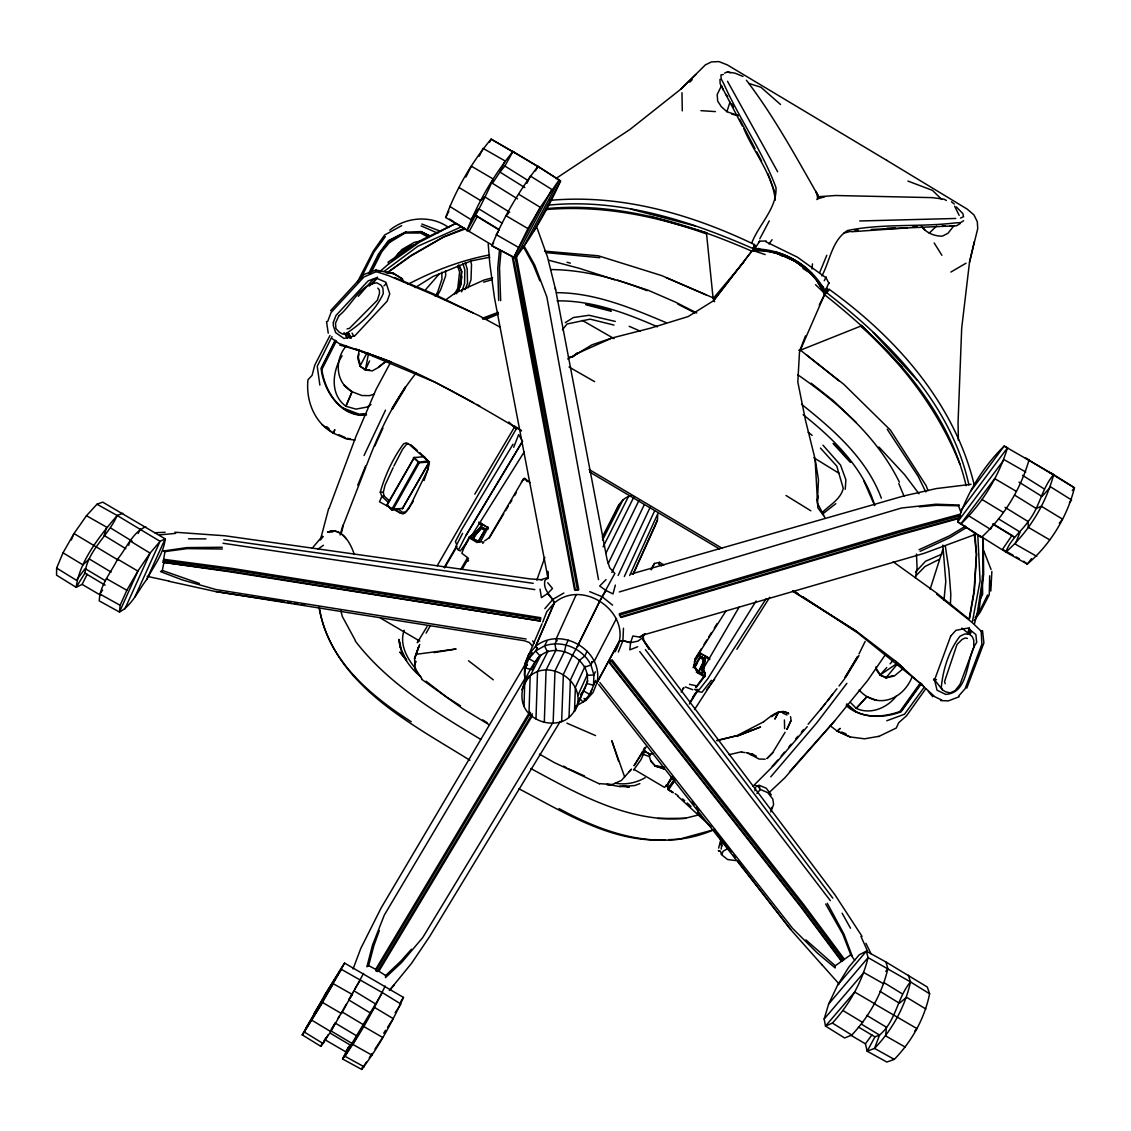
<?xml version="1.0" encoding="UTF-8"?>
<svg xmlns="http://www.w3.org/2000/svg" width="1131" height="1131" viewBox="0 0 1131 1131"><rect width="100%" height="100%" fill="white"/><g stroke="black" fill="none" stroke-linecap="round" stroke-linejoin="round"><path stroke-width="1.5" d="M981.609 590.382L981.651 583.426M827.454 288.603L826.082 288.914M547.673 576.174L547.715 571.311L548.068 578.62L494.473 297.778L489.78 263.551L488.21 243.858M145.758 526.735C132.242 532.531 126.516 548.365 117.61 559.152C110.994 572.597 99.726 585.335 99.259 600.9L119.462 612.041C132.242 605.226 138.152 590.453 146.747 579.454C153.463 566.362 163.712 553.95 165.168 538.865L102.695 502.136L96.983 504.242L86.465 515.722L73.982 533.563L63.011 552.819L56.635 568.073L56.55 575.156L76.145 587.342L82.111 584.388L87.2 574.237M989.682 575.806L989.257 594.849L980.294 612.027L974.243 620.551M539.544 655.938C525.661 673.355 509.855 704.033 535.995 718.963C543.841 723.232 553.087 724.405 561.655 721.649C576.075 716.672 578.719 700.174 584.897 688.199M754.363 244.522L752.652 250.771L754.363 244.522C690.857 214.028 620.806 193.868 549.779 200.385M876.172 666.597L876.087 669.453L880.031 675.051L885.912 677.893L894.296 676.013L903.231 668.633M386.335 361.001L378.701 367.292L372.339 370.855L365.37 370.021L369.639 369.978M542.018 623.817L524.742 664.392L524.416 675.165L526.268 681.201M524.006 706.154L524.742 682.12L530.156 675.914L540.901 654.99M525.957 681.498C522.522 671.475 527.258 661.168 532.135 652.46M528.997 713.364L530.156 675.914C552.126 657.323 589.873 685.669 574.477 711.427L575.396 687.337L585.137 666.117M535.995 718.963L537.508 671.757L548.083 650.905M544.308 722.384L546.061 670.033L556.452 649.208M553.144 723.317L554.968 670.952L564.454 651.569M561.655 721.649L563.365 674.401L572.668 654.948M854.668 960.247L850.781 954.748L835.258 965.789L835.173 967.924L817.317 953.023L792.605 928.438L599.84 682.474M569.006 717.563L570.406 680.042L579.553 660.49M580.457 694.547C608.308 663.275 544.944 628.652 532.659 668.209M950.393 604.774L950.818 594.27L948.895 569.798L945.375 546.33M637.658 646.762L629.811 649.858L630.589 642.62L632.851 636.004L639.793 637.106L644.91 633.657L642.38 637.842L637.969 641.15L630.589 642.62L622.912 640.641L619.237 641.348L597.069 682.544L594.355 681.88L597.055 682.615C603.784 650.24 560.736 625.599 535.599 646.366L537.508 648.374L535.656 646.324L554.303 602.993C584.586 576.881 636.541 616.437 614.981 651.88M622.912 640.641L623.478 628.242M990.247 587.583L990.544 581.009M146.747 579.454L165.168 538.865L160.079 541.339L117.2 515.496C100.037 535.599 79.721 560.651 76.145 587.342L84.938 573.12C87.681 550.401 108.392 535.571 117.2 515.496L122.798 513.234M633.445 573.799L655.146 525.774L657.45 520.076L657.747 513.87L629.684 575.495M990.813 591.061L991.859 571.494M649.802 755.508L649.35 754.236L650.169 754.363L649.477 756.37M720.518 844.772L720.687 841.62M411.415 949.262L400.713 961.251L385.629 975.544L385.501 977.608L401.661 962.467L422.725 937.585L552.889 722.61M845.225 489.313L845.875 479.798L840.545 465.095L822.958 445.176M969.253 627.564L967.655 634.081M480.717 522.96L488.38 528.135L486.146 529.449L482.089 527.569L472.306 537.861L474.879 539.939M673.086 792.69L667.912 789.297L669.312 786.766M645.023 750.475L640.966 759.721L633.614 770.055M666.173 785.197L666.088 786.271L672.38 777.294M812.058 268.994L812.468 263.876M164.292 559.378L231.784 568.356L540.745 617.696L540.208 621.004L231.247 572.017L163.118 562.305L164.956 551.603L163.387 551.009L186.855 547.602L222.256 547.277M117.61 559.152L137.855 571.084L126.842 590.283L120.112 605.297L119.462 612.041L137.855 571.084L150.084 553.101L160.079 541.339L134.914 596.942M943.975 600.179L945.785 581.518L942.844 545.114M892.783 675.575L885.912 677.893L897.858 663.459M419.728 644.458L414.554 658.624L418.781 646.423L414.554 658.624L415.247 670.061L417.579 673.355M501.019 250.983L499.506 267.722L500.665 300.719M499.506 250.008L497.767 268.005L498.686 300.535M886.704 160.333L967.203 209.122L973.947 214.904L977.311 221.704L977.735 228.561L969.507 262.251L961.689 328.216L958.056 422.612L958.381 440.284M721.14 849.127L721.832 844.588M460.232 286.822L461.83 276.572M977.127 613.822L982.881 577.672L983.207 537.465L983.659 574.407L978.697 613.285L977.127 613.822L974.455 623.845M915.431 578.04L917.071 567.903L916.478 554.02M702.323 674.076L701.814 669.269L703.539 659.005L701.149 656.545L703.821 658.68L702.125 668.916L703.242 672.281L702.323 674.076L699.58 672.733M709.702 658.793L705.518 656.348L703.355 669.34L705.108 673.185L704.684 675.377L695.692 687.365M719.867 851.134L718.326 850.611L720.673 851.558L721.267 854.499L727.572 859.518L735.786 860.578M668.011 788.067L667.841 789L669.043 788.25M969.295 618.049L974.003 591.131L976.463 554.572L974.229 533.959M969.521 618.643L974.385 590.933L976.52 554.148L974.922 533.266M359.361 349.748L357.65 357.877L359.983 366.161L365.37 370.021L368.565 353.197M526.127 639.001L215.993 589.548L182.275 579.906L160.531 571.593L162.341 570.448L163.811 562.941M696.413 687.238L704.91 676.154L705.334 673.963L703.567 670.146L705.518 656.348M380.27 492.141C385.106 475.119 393.065 458.055 403.597 443.819L406.156 442.9L408.39 443.649L426.967 460.034L428.776 464.275L427.985 469.266L409.069 508.257L405.237 512.909L402.834 513.912L399.724 512.725L379.507 501.811L381.854 496.41L380.27 492.141L383.296 492.31L384.059 496.028L389.149 500.581M564.623 651.216L565.952 644.854L568.243 640.16M346.157 1004.385L330.747 1031.599L320.808 1046.331L302.33 1034.922L324.526 995.464L344.587 963.089L403.498 997.429C391.948 1022.537 378.503 1047.532 361.637 1069.389L342.608 1058.998L348.178 1047.391M358.965 354.116L358.287 357.269L360.04 364.069M415.657 661.494L414.921 664.66L415.812 661.381M969.507 262.251L974.286 241.638M525.35 677.837L384.286 915.135L372.41 945.417L366.925 966.765L368.607 965.62L373.894 945.615L379.352 930.544M754.886 790.781L755.678 787.529M383.296 492.31L385.063 485.128L393.136 467.669M721.649 846.271L721.889 845.267M826.252 276.911L824.245 280.686M850.54 1035.077L865.427 1043.814L867.166 1051.208L886.845 1062.051L894.282 1059.379C911.798 1041.425 924.621 1018.437 929.611 993.796L927.307 987.038L885.941 962L866.36 951.199L859.263 954.776L848.773 967.189L837.619 985.129L828.641 1004.031L824.16 1019.017L825.489 1026.071L844.617 1037.975L851.784 1035.049C869.145 1016.5 882.123 993.428 887.877 968.617L885.941 962M1072.287 490.543L1074.45 487.772L1053.668 474.596C1041.665 488.408 1039.813 507.324 1028.15 521.575C1020.812 532.107 1010.252 539.487 1005.883 552.069L1027.273 564.1C1050.19 544.746 1067.226 516.867 1074.45 487.772L1025.449 458.055L1029.054 459.893C1020.671 489.101 1003.777 516.909 981.355 537.451L957.703 521.843C966.694 493.554 982.924 466.834 1004.172 446.081L1053.668 474.596C1045.836 503.974 1028.758 532.008 1005.883 552.069L979.785 535.712M341.477 532.687L343.188 525.957M651.032 760.909L655.202 765.927L650.89 761.46L649.335 756.385M837.619 985.129L866.36 951.199L868.085 957.618L910.497 981.92C905.111 1006.83 892.119 1030.03 874.532 1048.395L867.166 1051.208L874.927 1036.873L879.55 1035.049C896.176 1020.996 897.194 997.782 910.497 981.92L908.334 975.176M615.335 585.095L613.03 593.916L606.018 590.495L599.684 586.014L606.032 579.595M718.637 848.123L720.843 839.683M320.327 540.067L328.64 508.681M664.01 564.963L659.585 562.361L654.496 563.464L651.3 569.84M817.077 500.623L818.307 496.156M969.38 632.568L970.257 629.373M972.462 621.386L980.082 580.867L977.806 535.246M970.652 491.264L1004.172 446.081L1007.509 447.763C998.758 476.434 982.259 503.648 960.53 524.317L994.686 478.625L1016.345 491.349M340.092 534.949L343.046 524.77M480.491 541.707L488.14 527.343L487.758 529.209M472.334 538.158L482.089 527.569M704.387 658.468L700.937 656.701L701.079 658.242L704.09 660.264L697.898 672.775M667.912 789.297L668.746 786.611M731.729 114.09L738.331 115.645L726.894 111.686L729.99 102.101M930.12 589.223L942.872 549.412M128.665 545.269L130.093 540.957L150.084 553.101L124.933 608.902M343.626 524.275L365.977 466.834M701.404 656.927L699.58 655.019L699.835 653.167L709.476 658.228M492.423 245.257L445.713 217.505C456.047 189.117 471.74 162.284 491.108 139.127L537.988 166.384L560.538 180.932C548.478 208.231 533.196 234.287 515.397 258.236L491.801 245.71C503.451 217.406 519.228 190.545 537.988 166.384L560.538 180.932L534.058 230.795M404.177 630.278C399.13 643.836 406.99 658.511 415.727 668.704M536.829 580.132L544.845 557.371M461.632 291.84L464.572 283.528L464.855 269.729L462.848 263.495M329.983 335.497L314.729 365.214L312.114 375.351L307.971 379.747C305.766 400.756 314.404 422.81 333.504 433.215L334.79 429.639L333.489 433.215L346.383 438.927L354.922 440.086M424.054 480.548L428.239 468.361L428.946 461.575L419.855 452.669M468.064 287.755L471.005 279.809L471.514 264.357L470.637 261.105M329.192 508.102L355.926 436.538L376.199 389.22L390.916 361.75M353.07 968.97L360.761 948.485L381.062 908.08L525.364 664.137M817.317 198.321L818.25 195.819C795.856 156.658 773.689 115.871 746.418 80.273M966.779 688.143L983.899 642.959L982.514 630.603L981.185 631.197L972.307 622.63L936.638 594.157M327.637 321.529L331.058 312.538L363.913 276.996L376.298 271.638L388.612 275.639L432.452 294.385L478.455 315.393L499.831 327M798.783 350.214L799.928 350.384L805.47 335.921M770.522 810.376L771.667 807.393M770.748 811.987L773.618 804.537L772.798 799.066L767.793 792.661L760.371 789.495L757.784 786.087L755.876 785.564M366.642 465.209C378.828 432.424 394.012 400.445 416.109 373.103M513.743 447.268L518.62 434.643L521.744 439.86M542.71 622.191L546.824 611.631L554.303 602.993C551.108 595.471 542.512 589.788 545.001 580.288L548.394 577.771M721.946 854.174L723.091 851.261L727.615 848.66M631.635 495.845C622.502 496.919 618.12 505.585 615.193 513.234M597.069 682.544L593.082 692.412L585.957 700.4L584.077 698.421L585.915 700.442L575.523 706.253M357.749 485.213L365.695 465.633M457.899 291.741L461.066 283.952L461.717 271.553L458.889 265.219M464.997 289.621L467.499 283.443L467.244 269.164L465.251 262.463M618.304 652.05L622.898 640.726L630.589 642.62M991.774 526.268L990.516 529.35L969.366 516.203M819.636 272.656L826.775 255.309M821.898 275.936C829.998 260.837 832.006 240.14 847.515 230.526C882.958 223.288 919.475 227.246 955.285 222.906L960.53 222.666L963.626 220.771M362.825 1066.533L361.637 1069.389L366.416 1062.136M462.833 549.256L469.308 536.914L473.536 534.185L482.895 524.699L478.696 522.197M71.295 539.968L73.982 533.563L118.048 560.001M518.578 194.15L540.335 207.355L527.937 228.603L513.573 257.953L540.335 207.355L559.195 179.815L522.904 248.255M346.355 345.846C334.38 359.446 335.228 382.518 352.066 391.722L345.888 406.269L355.954 409.125L367.01 407.061L370.968 404.573M670.386 780.164L666.074 786.271L667.134 784.928M395.171 1012.712L400.883 1004.003L382.349 992.622L342.608 1058.998C359.234 1036.406 372.961 1011.34 385.176 986.062M535.599 646.366L554.303 602.993L552.875 599.359L547.545 593.563L541.424 597.649L540.024 589.081M970.016 634.491L971.402 631.282M568.497 357.099L571.975 356.958L591.881 344.87L611.956 338.013L650.636 328.117L688.143 316.567L713.548 300.719L751.776 251.153C780.814 247.901 813.924 267.411 824.513 294.668L799.49 352.052L797.822 382.009L805.541 420.463L815.098 459.016L818.476 479.77L817.345 502.927L824.796 517.319L817.84 507.777L815.098 459.016M704.896 660.08L698.562 672.733M595.613 680.438L589.746 694.519L583.03 702.054L579.482 698.237M591.866 689.712L589.746 694.519L583.681 690.928M595.358 671.786L593.916 675.009L593.506 685.202L586.678 683.463M577.531 703.835L587.88 680.763M632.978 574.166L657.45 520.076M693.077 667.686L693.741 666.201L697.106 671.051L704.91 676.154M699.41 654.368L700.64 652.997L694.25 661.988M556.325 638.647L556.636 641.249L556.254 638.647L576.202 594.708M592.39 661.748L590.947 664.943L593.916 675.009L587.003 675.32M577.842 695.537L587.526 674.161M980.153 597.875L982.259 593.195M374.87 445.897L382.928 428.182M826.097 291.445L827.454 288.49M365.37 370.021L369.568 360.93M624.326 576.513L654.552 510.972M587.046 651.258L584.84 656.008L579.722 660.122M324.526 995.464L344.587 963.089L322.476 1002.448L302.33 1034.922L322.476 1002.448L341.52 1013.574L363.532 973.438M618.162 575.453L650.226 507.155M364.055 455.482L385.53 410.115M526.876 183.25L530.326 176.026L551.815 189.442L515.397 258.236M577.729 645.928L572.837 654.58M611.829 572.498L644.345 504.567M322.165 1043.503L320.808 1046.331L322.42 1043.531M608.209 563.464L638.958 500.482M859.037 653.859L865.144 641.447M987.575 594.934L979.262 611.857L975.106 617.54M332.019 336.571L317.231 366.345L319.875 385.12M360.817 278.579L374.05 251.93L385.388 236.591M979.658 600.307L982.655 594.256L982.33 575.707M445.713 217.505L448.809 211.285M465.887 177.044L471.33 166.158L493.201 179.009C485.835 196.568 476.476 214.141 466.863 230.837C477.876 202.279 493.724 175.234 512.965 151.427L539.586 167.657M605.82 553.356L633.982 496.735M479.261 156.163L483.135 148.401L505.076 160.941L499.902 172.053L492.48 183.349L517.503 198.858M489.525 142.28L491.108 139.127L514.831 152.855M335.186 340.233L321.091 368.31C323.438 390.718 341.336 418.329 366.614 414.921M368.862 273.137L378.263 254.418L388.371 240.634L405.322 232.194L421.17 231.572L430.36 236.223L421.156 231.841M603.077 546.909L628.497 496.523M556.593 640.627L555.024 643.751L555.901 650.325M819.24 305.144L824.513 294.668L824.329 292.844M488.14 527.343L487.673 528.926L486.104 529.223L487.207 529.449M659.585 562.361L658.709 564.086L661.635 565.896M335.03 341.576L321.586 368.013C324.357 388.923 336.557 410.85 359.036 414.766L366.048 413.96M369.823 273.122L380.893 251.336L389.488 240.465M322.038 369.173L336.388 340.982M370.657 273.617L381.826 251.676L389.601 242.43L405.068 233.028L420.619 233.014L427.942 237.058M828.966 282.693L825.135 291.162C811.902 265.813 783.189 248.834 754.646 248.976L759.65 241.2L766.182 240.945M603.982 535.175L605.58 532.037M609.581 524.204L613.596 516.358M602.54 540.01L623.082 499.704M357.283 282.326L373.329 251.054L384.611 235.022L401.661 225.705M602.3 537.098L619.053 504.369M138.152 533.464L140.385 529.124M467.555 541.325L460.317 550.924L458.408 550.076L465.845 535.67L522.522 441.161M521.759 689.726L528.771 676.126M546.952 641.192L544.548 645.886L535.543 651.018L528.898 658.652L534.991 662.215M393.857 466.085L402.537 449.346L406.213 444.653L408.249 443.889M462.621 533.323L455.68 546.754L458.408 550.076M372.014 1055.195L352.858 1044.45L357.057 1036.095L335.172 1023.06L330.747 1031.599L311.873 1020.233M594.312 661.07L591.824 662.017L594.355 661.126L616.452 618.501M537.14 647.95L535.543 651.018L540.307 656.121M526.876 664.887L525.251 667.997L532.065 669.708M759.806 238.797L769.278 220.87M367.137 352.646L359.983 366.161L364.154 368.734M751.606 243.335C758.675 224.56 776.912 208.698 776.007 187.661C762.548 151.186 739.575 119.264 723.798 83.821L721.154 78.817L720.942 74.929L723.345 74.505M342.099 355.798C332.274 370.94 329.644 394.493 345.888 406.269L352.109 391.75L343.965 384.922M597.055 682.615L619.237 641.348L622.898 640.726M703.228 668.803L739.179 607.022M499.139 229.579L477.367 216.304L469.195 231.417L456.613 223.5M454.408 294.413L457.786 288.221L459.596 272.062L457.588 265.983M456.429 293.735L458.946 289.126L461.674 271.398L458.847 265.163M437.287 295.87L440.652 289.706L445.685 275.724L445.543 270.776M478.116 542.018L485.1 529.718L484.464 528.46M387.537 1027.372L393.263 1018.649L374.474 1007.396L370.501 1013.079L348.716 999.931L352.943 992.24M536.956 227.713L547.39 256.638L555.674 289.918L607.064 559.548L609.722 567.819L614.854 573.417L599.995 600.632L577.432 646.451M435.237 296.364L437.796 291.756L441.924 279.145L441.783 272.161M535.486 170.922L537.988 166.384M524.812 187.59L499.902 172.053L504.878 166.031L512.965 151.427M327.99 1034.922L323.169 1043.588L304.493 1032.122M386.943 504.794L414.285 457.461L419.29 462.805L392.782 509.968L391.877 510.152L386.943 504.794L387.113 505.925M426.147 633.148L430.063 626.15M437.216 565.754L516.528 428.437M424.563 456.627L413.366 457.659L419.29 462.805L429.526 461.929L402.184 508.978L427.73 464.417M674.203 780.22L671.8 784.405L674.274 780.051M460.67 569.543L467.669 557.47M462.325 568.978L468.46 558.417M478.088 541.806L485.1 529.718L484.308 528.799M324.046 1040.746L325.657 1037.961M606.018 590.495L599.995 600.632L577.404 646.451M857.312 656.814L844.419 679.038L839.046 685.98M444.2 567.394L456.684 545.948M444.568 567.875L456.882 546.697M521.504 482.159L523.681 478.611L524.855 478.441L529.888 482.626M532.404 715.598L378.899 971.232L376.1 970.794L375.69 969.352L378.546 964.489L529.732 711.979M376.1 970.794L530.566 712.728M474.794 494.176L514.294 427.447M419.262 639.496L417.297 642.705L427.066 626.532M672.606 777.379L666.145 786.568M479.516 528.177L481.947 525.038L479.304 523.455M489.384 537.847L503.776 513.7M505.571 510.689L508.271 506.165M510.081 503.139L511.876 500.128M514.577 495.59L516.372 492.579M377.5 971.614L532.319 713.76M669.255 788.844L674.882 780.319M337.688 1018.847L339.371 1016.034M513.05 444.229L461.575 529.789L455.397 541.622L456.542 544.124M465.845 535.67L522.536 441.429M392.443 409.238L405.251 388.089M674.401 779.443L668.548 787.43M560.241 721.451L429.667 936.468L411.514 963.372L389.573 990.247M772.812 752.44L785.098 732.294M845.734 677.229L858.952 655.542M493.611 242.769L491.801 245.71L510.774 255.648M694.802 666.258L700.937 656.701M392.005 408.461L405.421 386.675M650.82 569.416L654.496 563.464M350.03 1044.973L345.789 1051.83L325.643 1040.124M844.956 677.271L857.863 656.404M313.98 1013.63L341.421 969.352L382.349 992.622M305.851 1028.065L333.334 983.744L352.448 994.573L348.716 999.931M354.625 989.356L360.492 979.884M756.116 600.999L707.822 678.685L697.799 691.479L694.688 689.359L698.039 689.5M524.162 452.018L471.585 535.797M766.111 598.766L694.533 709.575M769.73 597.253L736.889 649.265M874.503 1003.649L854.668 992.028L825.489 1026.071L832.388 1023.074C849.324 1004.639 862.091 981.991 868.085 957.618L828.641 1004.031M694.773 659.274L701.277 648.883M704.062 644.43L706.847 639.962M708.713 636.993L711.498 632.54M714.283 628.087L717.068 623.633M331.199 1029.337L335.172 1023.06M692.78 697.304L695.579 692.893M689.769 702.478L697.233 690.702M689.401 704.033L697.884 690.461M693.614 667.149L700.131 656.857L701.517 656.8M695.579 666.018L697.474 663.035M726.074 610.768L694.971 659.642L694.293 664.731L696.017 669.298L698.378 671.743M646.593 746.163L634.039 765.786L638.577 758.265A15.028 0.721 -58.7 0 0 642.592 751.366M681.187 692.087L683.958 687.747L682.799 688.426M413.338 501.316L406.439 511.099L404.064 512.286L401.873 511.961L398.055 508.54M472.419 539.091L475.077 534.991M473.606 538.271L477.282 532.673M400.657 1001.769L403.498 997.429M383.706 1033.183L385.614 1030.27M369.286 1057.782L372.141 1053.428M375.011 1049.073L382.66 1037.466L363.631 1026.439L363.758 1024.912L341.887 1011.807M753.698 248.113L755.296 245.399M484.86 528.94L484.322 529.732L482.569 529.237M993.456 524.12L1012.005 535.43L1002.533 549.27L1013.136 555.236M885.22 654.92L867.689 680.424L835.314 720.108L789.438 771.823M912.01 677.172C902.694 700.018 876.85 709.745 859.093 690.009M829.207 289.338L824.513 293.777L826.818 292.802L829.207 289.338C895.837 337.335 954.239 402.876 974.088 484.379M498.05 231.982L496.198 234.64L518.125 247.166M925.752 688.751L906.567 715.753L898.707 722.681L896.275 728.025L878.533 736.592M846.44 704.245C859.8 719.245 882.618 717.803 899.923 711.47L920.224 683.096M920.45 684.142L901.054 711.243L899.923 711.47M523.483 480.35L524.855 478.441L527.117 481.636M921.624 683.378L901.039 711.823C883.467 718.524 860.917 718.652 846.214 705.645M768.981 244.013L772.12 239.701M865.427 1043.814L871.93 1034.879M714.665 301.638L713.548 300.719L751.776 251.153L753.486 250.446M924.253 687.196L904.546 714.212L886.775 720.744M885.813 971.444L887.877 968.617M961.435 509.713L1007.509 447.763M482.753 543.389L483.743 542.074L477.678 541.367L469.308 536.914M102.61 590.142L99.74 593.945L120.112 605.297M395.864 257.401L401.788 249.612L414.215 242.387L421.043 240.832M846.879 683.35L816.61 723.077L770.762 776.827M377.74 245.837L381.755 240.62M706.451 689.924L714.58 679.335M389.842 242.062L391.877 239.447L406.156 231.94M758.647 242.501L759.65 241.2M825.474 703.524L808.114 724.264M827.539 700.867L836.898 688.765M1069.431 502.772L1071.608 499.987L1050.6 486.867L1042.004 496.467L1019.003 482.117M743.859 262.01L713.124 298.542L714.354 299.8M711.357 680.325L701.983 692.243L697.799 691.479M820.569 709.561L832.529 694.321M1031.543 558.643L1027.273 564.1L1023.753 561.202M1059.323 523.215L1062.518 519.129L1041.283 506.236L1036.208 508.498L1014.549 495.081M954.168 225.465L948.032 233.226L942.462 236.11C934.347 236.379 926.162 232.816 921.355 226.158M562.446 329.771L567.069 323.989L590.128 319.154L613.992 325.078M392.217 260.879L398.381 253.245L411.401 245.455L414.808 245.144M327.538 532.079L332.726 531.966M777.803 760.06L772.233 766.196M781.139 756.102L784.476 752.157M788.915 746.884L791.149 744.24M369.328 286.044L377.542 277.109M807.237 726.653L775.06 764.104L752.907 786.314M312.283 548.111L322.392 536.235M795.644 738.925L797.92 736.253M801.328 732.238L803.59 729.552M824.16 1019.017L863.844 972.561L883.735 983.857M544.831 608.662L552.875 599.359M358.287 296.308L372.905 279.513M425.85 289.38L439.535 273.645M535.656 646.324L528.615 654.411L524.756 664.321L527.428 665.014L524.742 664.392M372.028 284.164L376.637 278.862M834.678 721.055L784.787 777.859L768.67 793.001M389.375 990.459L394.04 985.158M958.777 695.876L965.111 688.722L981.878 644.203L981.185 631.197M467.739 561.414L468.531 560.509M756.879 793.411L760.371 789.495M897.491 663.148L880.031 675.051L886.746 667.559M890.097 663.812L893.448 660.066M914.626 1031.175L916.944 1028.602L874.221 1003.706M876.695 700.428L866.912 696.625L856.238 708.359L850.272 702.266M320.681 539.374L323.254 536.575M866.954 696.654L856.238 708.359C870.389 715.061 887.185 707.964 896.247 696.173M480.421 528.021L481.424 525.915M330.605 310.672L363.871 274.522L375.959 270.04L394.154 273.716L402.495 278.905M482.895 524.699L474.356 533.988L470.114 536.744L463.795 548.097L461.844 553.299L466.99 557.187M915.53 572.116L925.54 561.245L941.939 554.119M629.161 771.596L631.508 769.151L621.485 780.39L610.924 785.183L606.895 784.73M816.851 199.579L819.678 196.667L835.512 195.507L932.354 197.642L943.933 199.155L946.364 200.456M547.545 593.563L552.479 588.516L547.729 582.705M919.178 506.829L936.468 505.288L958.537 505.811L959.272 505.048L935.917 504.214L901.365 508.045L619.321 591.951M915.742 575.976L924.974 566.532L938.984 559.463M689.726 82.167L692.2 79.707M555.83 178.571L629.981 129.443L680.975 89.038L705.376 64.877L711.47 61.908L718.963 61.611L727.247 64.863L886.803 160.39M680.975 89.038L695.961 74.434M929.215 233.156L936.482 226.129M508.483 213.406L506.009 215.724L527.937 228.603M763.595 721.719C770.338 716.969 778.552 708.26 787.572 712.997L788.491 713.873M878.688 736.352L864.565 738.812L850.144 736.945L837.237 731.107L840.079 728.477L837.237 731.107L830.366 725.876M572.753 356.986L577.333 352.773M822.421 512.329C829.928 504.893 840.489 499.407 843.274 488.436L836.77 466.085L820.442 448.088M383.918 271.511L417.876 246.233L460.784 227.119M414.285 457.461L387.014 505.359L392.782 509.968M378.899 272.401L388.696 263.905L419.417 242.246L456.146 223.217L421.75 239.871L388.131 262.081L388.696 263.905M880.031 675.051L885.983 677.243M775.866 252.849L795.291 261.289L812.199 273.716C802.6 263.763 789.636 256.016 776.333 252.241L795.291 261.289L811.464 274.154M383.861 285.889L386.463 283.669M822.887 513.813L835.809 503.648M844.178 958.947L803.957 904.913L612.041 659.783L610.924 660.603L609.383 661.833L801.511 906.808L842.227 961.378M378.645 366.854L386.081 361.284M445.147 300.266L455.058 293.099L484.436 279.88L492.678 277.83M317.67 549.327L323.424 545.255M484.704 540.844L488.988 537.875L523.681 478.611L525.152 478.865M771.992 716.432L778.496 712.049L783.048 711.625M965.506 526.155L949.559 535.797L919.036 549.708M965.846 527.923L950.167 537.494L920.111 551.334M565.288 322.632L573.417 317.528L589.067 315.28L615.292 321.43M415.204 287.599L433.003 276.487L471.146 260.922L489.85 257.218M960.078 223.655L956.557 225.776L871.266 229.452M639.793 637.106L645.292 633.869M950.888 272.048L966.03 263.198M389.785 230.173C406.34 216.728 431.349 214.918 448.696 227.543M552.946 599.303L563.846 593.012M476.405 540.561L479.742 541.466L477.678 541.367L472.306 537.861M567.691 358.979L578.832 352.801L611.956 338.013M512.145 256.256L574.562 589.887L577.559 590.325L578.761 589.661L516.259 255.917M408.022 284.305C433.512 270.875 461.278 260.243 489.539 254.927M763.793 721.734L737.426 735.39L750.927 730.329M714.778 829.433L679.137 839.23L668.647 839.654M714.636 829.221L711.498 830.776C659.557 851.982 605.594 834.24 559.011 808.552M645.137 777.704C636.202 782.949 625.457 785.013 615.25 783.218M960.473 218.057L963.555 216.714L962.863 213.589L956.388 206.973M482.796 319.31L498.389 312.693M485.835 319.366L498.418 314.065M724.618 73.105L727.29 71.988L734.966 73.147L743.01 76.456M975.629 534.327L923.97 553.384L643.398 634.972M464.516 228.321L443.776 236.817L410.807 255.592L387.452 272.599L410.878 256.058L443.451 237.1L464.261 229.31M799.928 350.384L860.649 326.152C903.372 364.21 938.673 410.68 959.851 464.078M639.863 783.599L634.802 785.522L620.113 786.667L607.093 784.235M959.13 696.767L948.386 700.867L940.582 700.598M482.4 318.235L498.262 312.382M584.6 667.262L590.947 664.943C582.677 648.36 562.093 639.708 544.548 645.886L547.517 652.022M541 579.765L548.111 577.404M374.361 394.111L369.441 395.652L361.863 395.525L352.066 391.722M327.637 532.065C341.619 526.509 350.907 543.601 354.257 554.444M957.66 518.832L900.064 534.793L621.202 617.455L619.491 615.108L898.565 532.517L960.714 515.609M620.354 616.975L899.315 534.228L959.88 517.588M483.658 282.156L491.872 279.767M631.395 573.954L903.853 495.929L936.341 488.564L971.034 484.322M701.87 674.019L702.605 673.963M843.924 233.099L850.13 231.487M699.651 814.688L685.16 818.264L657.86 818.505M729.17 754.674L741.696 751.733M716.8 740.367L737.44 735.56L716.884 740.777M960.12 514.209L898.438 531.047L619.435 613.709L619.491 615.108M347.047 328.923L349.437 328.4L377.386 300.196L379.549 293.24L379.295 289.904L377.796 288.108M650.24 754.151L653.591 753.458M164.956 551.603L187.053 548.62L222.397 549.002M765.178 759.198L759.042 759.042L750.192 754.32L752.596 754.094M384.059 496.028L381.854 496.41L388.23 502.235M950.054 226.172L952.797 225.705M434.092 652.601L456.104 648.996L416.406 654.284M854.937 230.653L858.203 230.215M933.485 680L936.496 679.618M330.535 531.202C336.826 529.902 342.721 534.157 346.34 538.964M851.261 231.756L907.246 227.911M159.839 534.864L175.715 533.38M427.645 460.925L418.23 462.353L391.722 509.53L403.032 508.257M546.259 208.627C617.059 201.785 687.535 223.104 751.776 251.153M557.116 300.86C592.008 300.379 625.867 313.004 657.464 326.817M756.483 250.276L761.389 250.135L756.625 250.333M750.192 754.32L752.553 754.165L756.328 756.158M912.307 227.062L917.368 226.737M546.4 209.56C600.886 204.923 655.372 215.653 706.55 233.961L713.124 298.542M556.579 292.675C594.864 292.731 631.324 307.985 666.088 322.618M524.94 678.162L528.375 678.006M154.961 532.743L165.126 532.291M886.817 228.264L895.342 227.911M665.141 839.796C611.814 843.047 564.44 812.44 518.973 788.816M547.616 205.234C618.685 197.868 688.312 220.177 752.61 248.382M955.766 218.467L859.744 220.983M685.697 818.349C629.67 823.241 578.337 794.315 530.792 768.5M366.175 414.2L359.121 414.215L342.311 407.726M188.552 538.808L205.969 538.879M819.678 196.667L824.852 196.737L818.052 198.703L815.903 191.379L818.25 195.819M550.627 269.574C583.78 269.701 616.409 278.65 647.102 290.681M174.937 532.22L225.111 535.797L529.775 578.874L542.442 579.807M754.745 250.064C782.652 249.555 811.535 266.732 824.202 291.628M704.542 676.904L696.286 672.068M685.301 686.955L692.836 689.74M484.761 528.841L482.343 527.682M619.83 786.017L629.317 787.077L622.615 785.649M700.923 110.654L715.428 111.601M599.487 783.642L612.125 784.49M968.263 634.18L964.913 633.94L959.979 636.23C948.796 650.579 942.915 669.821 941.289 687.563L942.363 689.754L945.601 691.804L950.266 692.865L955.115 690.631L960.035 684.354L973.763 647.399L973.763 640.118L972.222 636.583L961.873 628.101M163.331 560.75L231.558 569.77L540.59 619.095M544.562 251.153L598.257 255.776L661.748 275.611L705.871 294.795M163.118 562.305L231.304 571.452L540.208 621.004M545.849 252.581L599.826 257.727M393.093 273.25L385.728 272.5L394.154 273.716L393.093 273.25L402.24 278.848L403.824 281.93M741.682 752.186L745.159 752.596M347.005 438.376L350.426 438.814M223.825 539.713L533.224 583.327M223.019 543.248L534.836 589.59M283.98 601.862L216.134 591.669L169.042 581.306M287.458 602.385L290.936 602.908M294.413 603.431L297.891 603.954M301.383 604.477L304.861 605M215.88 591.513L524.53 640.768L529.237 642.479L532.659 646.225M659.613 767.214L664.137 768.034M967.387 638.421L965.167 637.997L962.156 639.368L957.01 644.458L944.583 681.456L945.163 683.718M665.82 786.229L664.42 787.346L634.053 769.391M655.415 765.574L664.59 767.369M147.143 576.329L169.042 581.108M942.462 225.578L945.389 226.172M339.837 345.167C405.308 361.666 463.71 396.854 521.363 430.77M755.324 785.564L757.784 786.087M689.528 684.34L697.304 686.036M668.746 782.03L672.083 776.361M727.29 71.988L730.386 72.752M782.737 713.11L787.035 715.004M767.878 250.941L774.396 252.623M567.027 262.265L570.377 263.141M630.886 209.136L695.098 225.931M548.648 260.201L579.242 268.301L614.868 279.809M771.908 251.746L774.551 252.482M787.84 712.883L788.505 713.421L783.274 711.484L788.491 713.308M649.901 216.332L706.96 232.816M821.205 288.603L827.129 290.328M746.941 752.709L751.875 754.221M661.762 768.331L663.954 769.009M479.742 541.466L476.646 540.491M199.409 583.469L162.341 570.448M748.708 83.383L760.923 87.243L780.517 104.476M476.561 540.802L479.417 541.735M477.367 216.304L475.953 215.837L499.351 230.102M617.512 280.163L647.907 290.144L674.783 301.807L696.753 312.962M753.345 250.601L765.15 254.56M642.564 754.123L648.954 756.399M907.924 181.059L932.439 190.361L941.798 199.466M421.835 224.051L440.906 231.417M589.703 591.654L602.13 596.744M394.563 277.477L433.286 293.777L472.97 312.849M746.884 752.878L751.62 754.872M841.676 732.04L846.03 733.878M666.145 277.675L712.883 297.722M820.753 285.705L823.524 287.359L820.753 285.705L822.817 289.96M629.189 326.322L640.217 331.114M566.885 723.161L595.542 735.588M421.17 225.903L437.838 233.212M338.975 434.771L345.407 437.655M837.251 731.121L850.144 736.945M568.243 768.656L584.586 776.05M477.197 542.597L468.842 537.607M599.416 783.868L554.374 762.605L539.43 754.108M941.883 700.146L934.87 696.781L895.823 661.381L856.577 631.338L792.916 590.891M765.857 241.765L797.525 257.246L826.026 277.788L829.009 283.429M677.851 304.112L695 312.934M1049.794 472.602L1053.668 474.596M368.607 965.62L375.69 969.352M473.649 402.792L435.11 382.278L355.035 348.687L390.958 361.948L338.904 343.442L332.245 338.692M476.731 404.431L479.813 406.071M563.606 766.125L566.702 767.822M364.309 1066.886L345.153 1056.368L352.25 1043.545L330.408 1030.595M643.737 750.744L649.675 754.038L644.416 751.309M96.983 504.242L117.2 515.496M894.282 1059.379L874.532 1048.395L879.55 1035.049L861.511 1024.234M702.294 673.906L696.258 669.524L693.996 664.59M1016.175 556.947L1019.201 558.657M86.465 515.722L106.71 527.216L104.109 535.444L125.795 548.691M1036.745 556.367L1015.285 544.11L1020.063 532.051L998.419 518.804M106.441 578.648L126.842 590.283M905.323 1047.136L885.63 1035.897L886.464 1027.245L866.883 1015.44M1025.775 472.037L1004.088 459.638L957.703 521.843L976.788 533.874M569.049 367.01L594.609 381.656M582.366 320.426L614.076 338.636M709.66 659.642L705.687 657.337L705.207 658.299M722.285 548.394L589.095 469.478M719.528 548.987L589.661 472.037M380.454 618.063L419.757 641.065M82.111 584.388L100.716 595.302M758.364 248.353L761.036 249.965M1049.695 539.869L1028.291 527.3L1028.15 521.575L1005.021 507.338M666.696 785.126L669.085 786.54M665.862 785.508L668.478 787.134M671.503 777.789L673.906 779.202M480.548 523.285L487.97 527.668M700.4 653.28L709.236 658.511M330.337 1033.239L350.624 1045.256M776.234 252.524L782.185 256.087M803.024 268.57L811.959 273.914M469.959 760.315C409.45 722.525 332.429 684.213 318.857 606.64M858.457 1027.033L874.927 1036.873M105.466 580.783L85.164 568.61L76.399 580.26L56.635 568.073M84.938 573.12L105.141 585.194M111.107 572.102L89.292 558.954L82.973 564.878L63.011 552.819M843.09 1010.605L862.755 1022.481M981.92 499.435L1003.367 512.428M458.988 187.463L480.675 200.597L484.662 196.808L509.713 212.246M480.661 739.377C435.237 711.95 388.131 683.817 355.332 641.107M488.931 724.632L462.452 708.543L421.905 679.462M925.865 1009.008L906.525 997.259L899.442 1003.239L879.975 991.336M353.791 990.699L375.421 1003.847M992.622 523.964L1014.168 537.084L1012.005 535.43M502.122 223.118L478.597 208.726L471.005 219.626L449.601 206.309M110.711 528.05L132.242 541.268M884.074 982.669L901.958 993.654M813.769 457.687L839.244 473.437M786.045 495.505L810.842 510.802M832.388 1023.074L851.784 1035.049M910.497 981.92L929.611 993.796M820.965 285.79L822.732 289.904M1022.537 475.345L1043.955 488.762M504.878 166.031L528.163 180.607M792.506 591.174L856.577 631.338M449.629 219.103L453.828 221.733M460.402 705.815L446.999 697.36L426.034 681.201M482.725 719.896L487.192 722.723M378.899 971.232L385.629 975.544M514.181 425.892L521.49 430.628M893.179 561.782L936.68 593.096L967.867 618.289M795.333 591.838L798.246 593.747M802.614 596.631L857.92 633.077L922.938 685.414M797.836 374.813C838.509 402.975 877.274 437.117 899.399 482.174M411.217 721.734C369.441 695.098 326.788 658.963 319.267 606.965M675.08 793.609L678.063 795.772M321.996 424.606L333.489 433.215M755.607 246.714L755.522 245.427M468.517 660.773L493.3 679.83M682.474 798.953L684.707 800.677M808.142 432.212L812.157 435.364M326.619 426.698L329.135 428.663M806.403 354.837L843.797 384.314L890.493 430.204L926.19 485.765L928 490.642M811.139 383.183L833.717 401.024L856.238 422.584M803.151 414.709C833.391 438.715 863.01 467.315 874.673 505.204M799.688 349.564L839.131 380.977M677.936 796.351L710.904 826.62M951.454 201.77L954.281 204.047M602.215 596.8L612.606 605.184M801.568 404.276C833.674 429.936 866.685 458.578 881.332 498.177M824.513 294.668C886.775 344.008 947.552 405.902 966.1 485.708M835.258 965.789L805.908 939.875M847.147 704.118L856.591 712.106M826.818 292.802C890.154 342.071 951.072 403.965 968.928 484.973M978.258 534.807L981.355 537.451M420.789 676.706C409.422 667.474 400.176 654.326 398.96 639.411L401.547 650.24L406.496 660.49L399.809 652.036L406.595 659.797M895.823 661.381L903.584 668.223M410.864 444.737L417.297 450.407M726.894 111.686L721.338 106.724L717.704 101.14L717.181 94.58L721.479 85.673L723.26 89.929M395.892 509.233L399.724 512.725M687.252 803.01L691.055 806.516M697.403 812.341L701.206 815.847M508.823 422.004L516.358 429.017M698.039 671.687L695.89 669.665L693.614 664.519M815.536 284.715L824.372 293.113M696.017 669.298L698.364 671.545M861.469 325.247L902.17 367.179M754.292 246.728L757.417 249.979M878.928 447.042L904.644 474.709L919.022 493.823M873.259 332.528L917.481 380.497M821.968 964.828L790.173 929.018L737.412 860.55M821.742 964.489L839.075 983.97M699.58 655.019L700.386 655.909L699.835 653.167L700.004 654.397M725.678 94.198L727.7 96.559M348.645 335.285L350.667 337.688L348.489 333.079M928.325 691.352L932.835 696.738M922.472 227.161L924.819 230.031M933.782 678.883L942.363 689.754M598.596 684.453L790.739 929.343M610.924 660.603L802.883 905.804L843.5 960.473M608.945 662.257L800.96 907.09L841.252 961.025M692.172 801.865L694.335 804.664M696.484 807.449L698.633 810.248M714.792 831.214L730.951 852.166M733.1 854.965L735.249 857.765M639.736 651.569L830.352 900.672M771.3 794.881L766.224 788.18L758.915 785.168L759.763 787.685M645.377 649.604L832.798 898.155M643.412 640.302L834.918 894.762L862.076 936.426M346.595 333.277L349.875 338.197M887.255 429.271L918.202 476.377L925.808 491.985M524.388 246.572L534.723 265.078L546.824 296.859L598.511 579.638M642.535 639.043L649.194 649.265L643.907 640.584L643.058 636.159M415.416 668.746L422.174 679.349M532.659 640.881L534.256 643.383M523.031 246.148L533.408 265.036L539.812 280.785M934.149 242.911L941.897 255.281M876.582 668.958L880.243 674.882M825.701 904.008L842.821 934.277L850.781 954.748M344.008 332.627L347.57 338.409M818.307 283.047L819.989 285.832M821.672 288.617L823.34 291.416M820.046 285.507L816.95 280.318L823.509 291.445L820.823 286.807M352.052 333.122L353.777 336.105M348.701 333.659L351.274 338.197M842.128 913.226L850.512 928.226M827.298 903.316L843.896 934.008L852.138 955.879M777.633 171.728L727.516 81.305M355.403 640.598L342.354 616.536L340.657 610.118M755.041 148.684L739.702 119.349M756.696 151.78L761.644 161.054M742.332 125.909L720.15 83.736L719.966 79.382M743.887 128.708C753.727 152.473 772.558 174.004 775.301 200.187M731.842 103.925L733.411 107.007M871.11 953.871L865.922 943.282M954.649 206.195L959.159 215.371M863.985 481.269L874.659 505.529M861.002 936.496L867.449 950.973M767.864 173.637L775.258 193.26M898.792 483.573L904.093 496.339M345.337 333.475L346.609 336.614M983.8 550.839L991.067 569.501M624.609 776.827L611.8 740.706L618.544 761.205M958.537 505.811L960.883 512.286M771.427 715.866L771.681 716.63L771.639 715.669M720.504 839.174L721.734 843.57M790.541 716.672L791.163 720.998M555.236 288.207L555.674 289.918M515.015 256.61L577.559 590.325M375.959 270.04L376.298 271.638M513.05 256.779L523.879 310.771L575.467 590.439M326.506 321.557L328.244 333.15M399.483 642.111L400.148 647.427M784.405 719.966L784.631 728.661M681.965 92.685L682.276 110.88M644.557 747.648A15.028 0.721 -58.7 0 1 643.383 749.924M333.362 322.335L333.306 325.615L335.667 332.627L343.951 338.48L354.71 335.921L387.127 301.185L389.757 293.904L385.855 282.199L375.902 277.972L368.14 280.884L335.964 315.492L333.362 322.335M586.112 304.027L586.014 304.805L611.207 311.279L610.273 310.12L586.112 304.027M790.597 721.309L786.978 729.339L790.597 721.309M950.747 635.99L934.574 679.872L937.019 690.179L945.686 694.392C970.144 692.851 965.506 657.281 976.689 642.465L975.869 634.533L967.867 628.101L955.949 630.32L950.747 635.99M778.51 712.219L774.961 718.906L778.51 712.219M338.848 315.789L335.525 323.098L335.893 328.499L339.201 332.161L342.693 334.126L345.294 334.083C360.563 324.399 375.619 310.431 383.268 293.579L382.9 288.108L381.02 285.224L376.906 282.821C359.248 284.743 351.67 305.794 338.848 315.789M772.671 752.779L767.101 758.463L772.671 752.779M850.766 461.745L850.215 462.254L833.109 443.536L834.466 443.748L850.766 461.745M760.499 727.021L737.497 735.956L760.499 727.021M649.929 754.137L648.982 754.108L650.509 754.631L649.929 754.137M651.456 754.306L651.456 754.306M664.01 768.585L655.132 766.069L664.01 768.585M672.86 792.435L668.11 789.466L672.86 792.435"/></g></svg>
